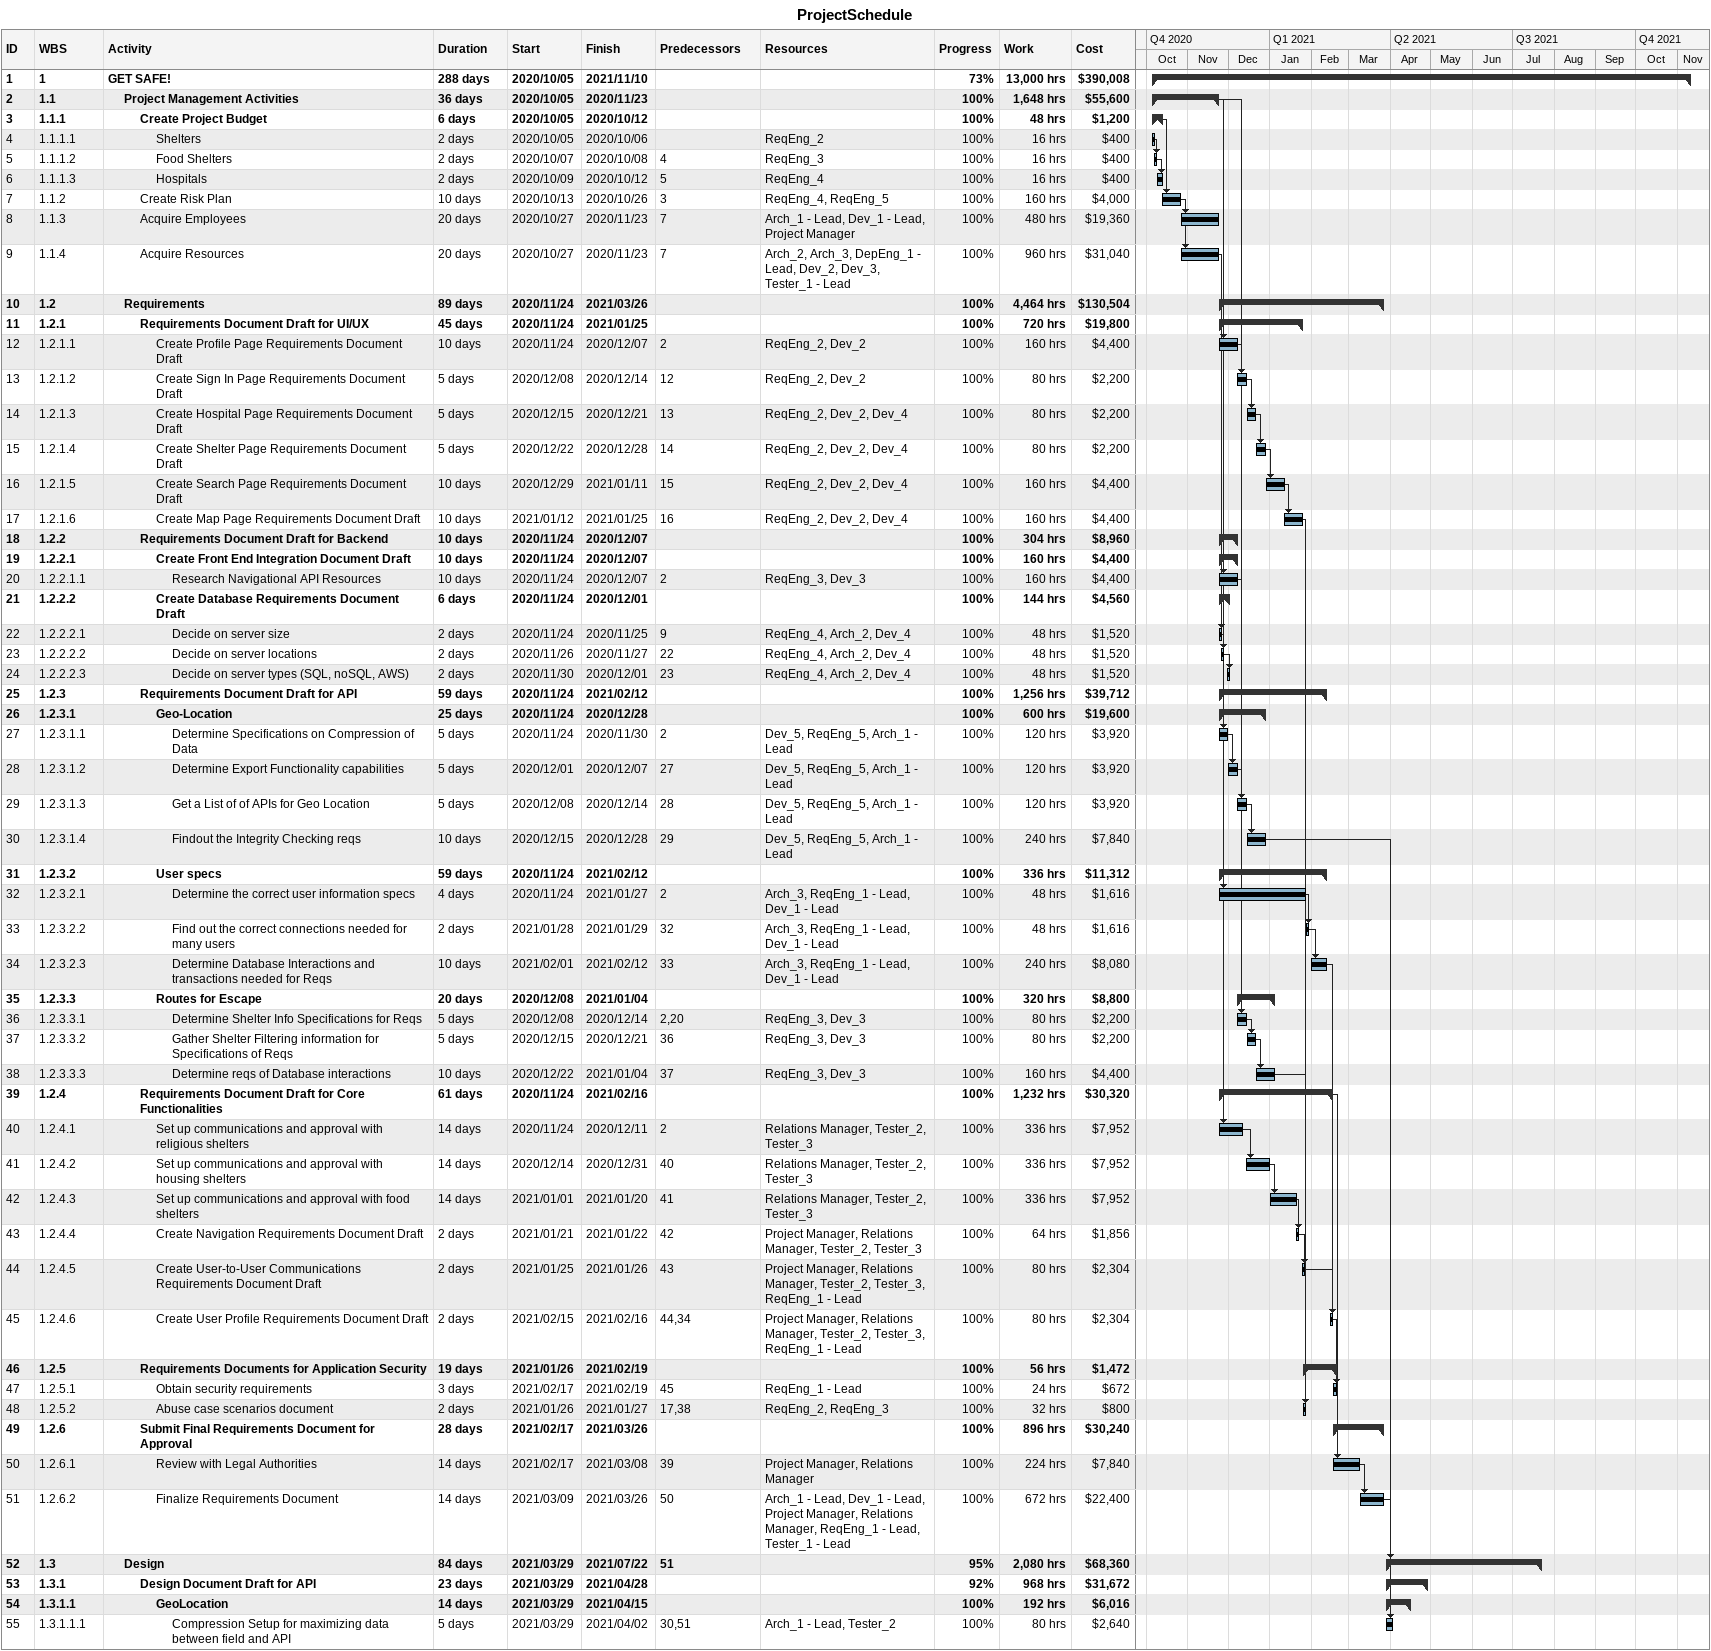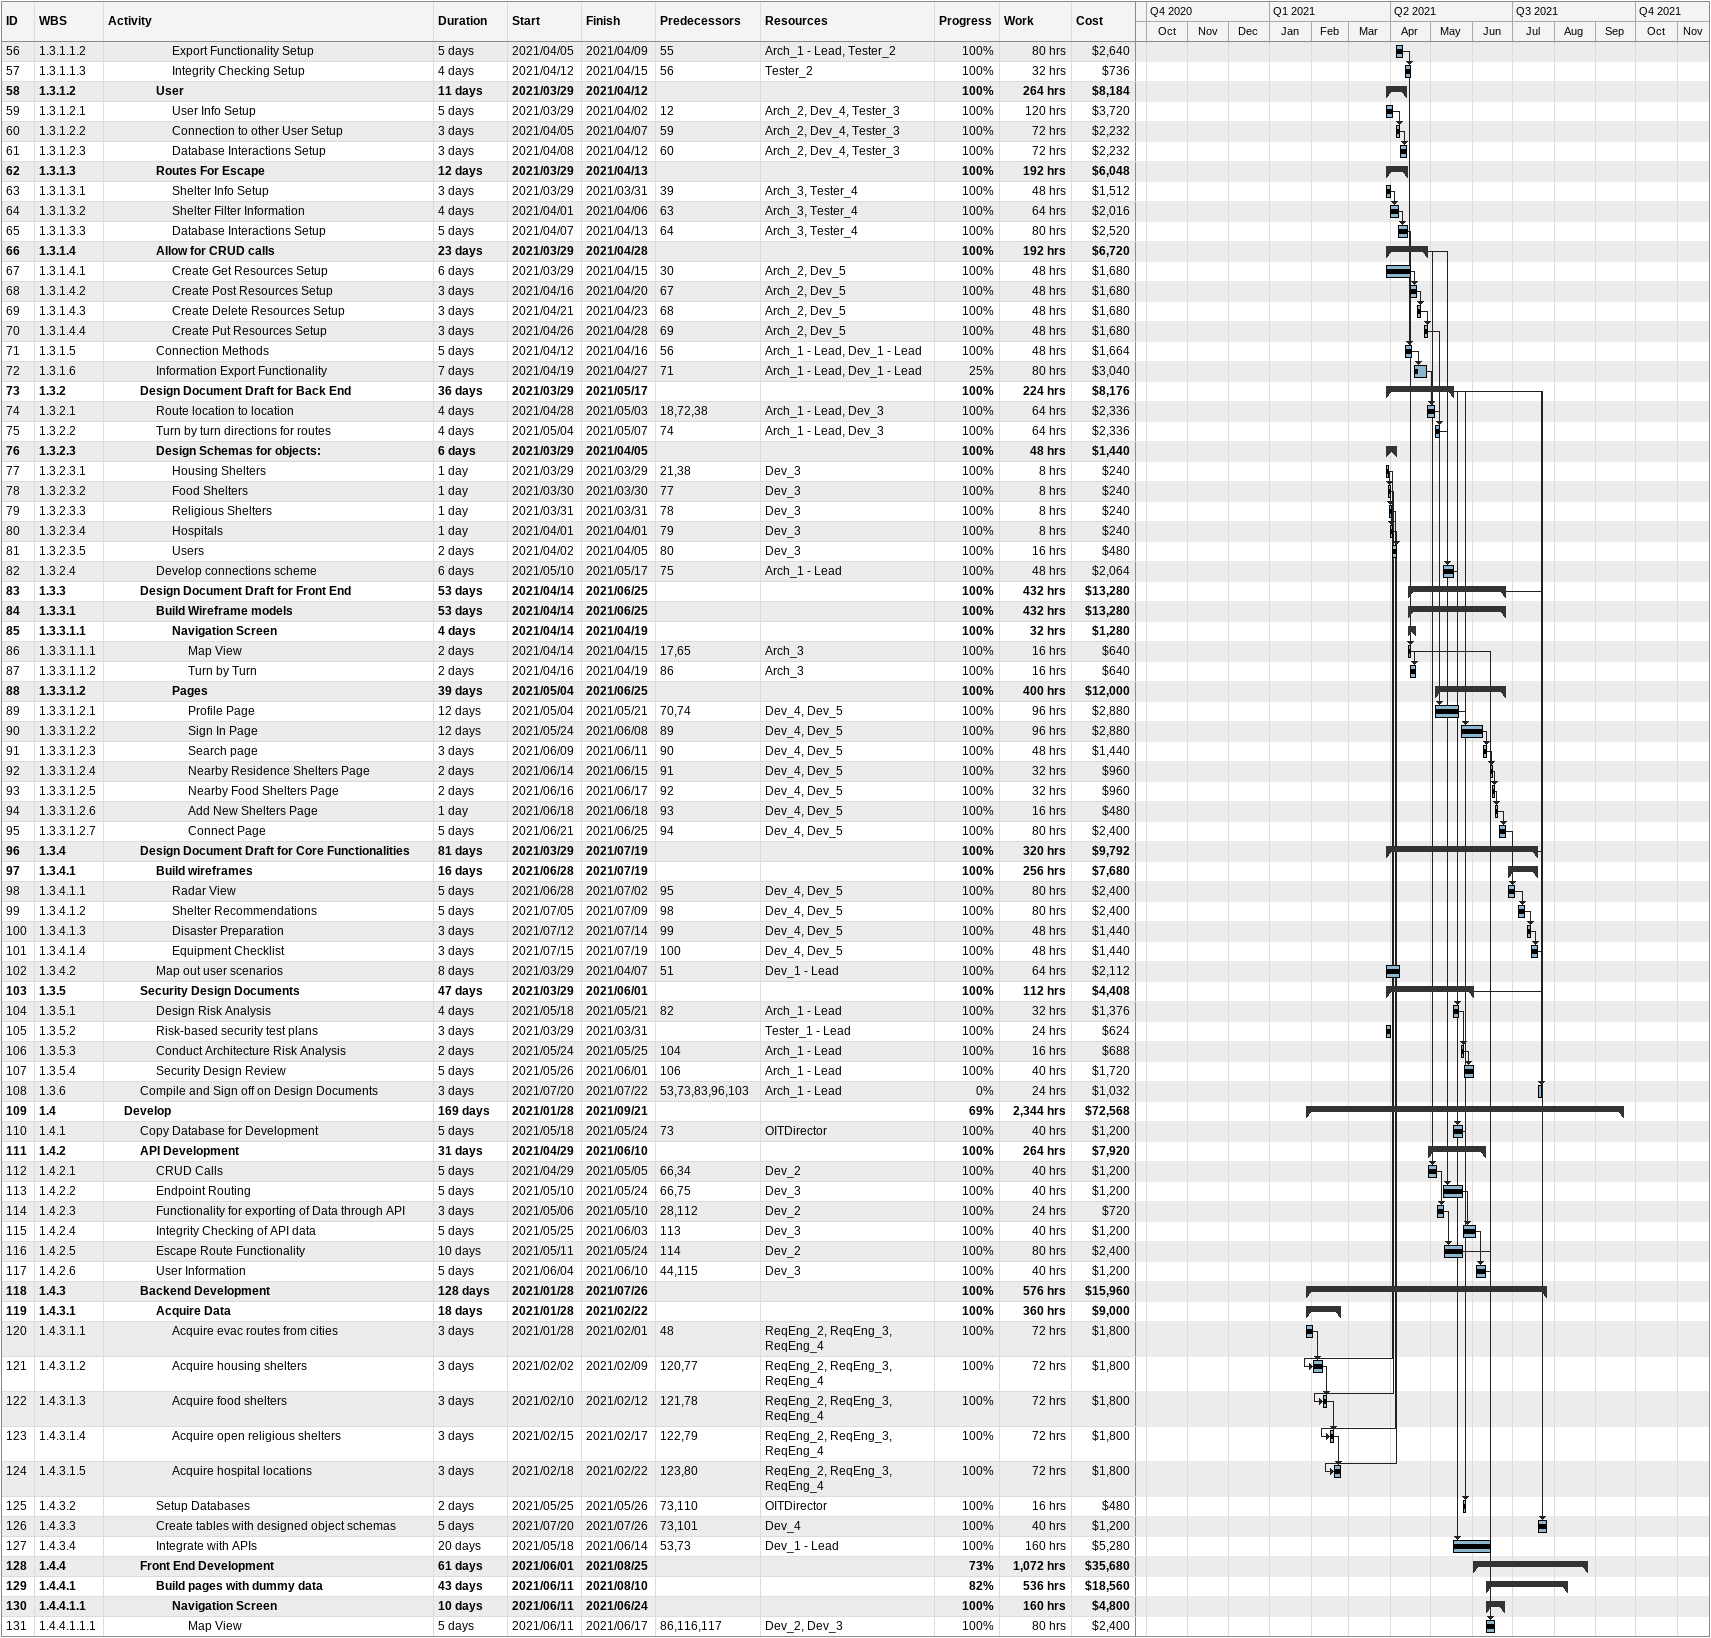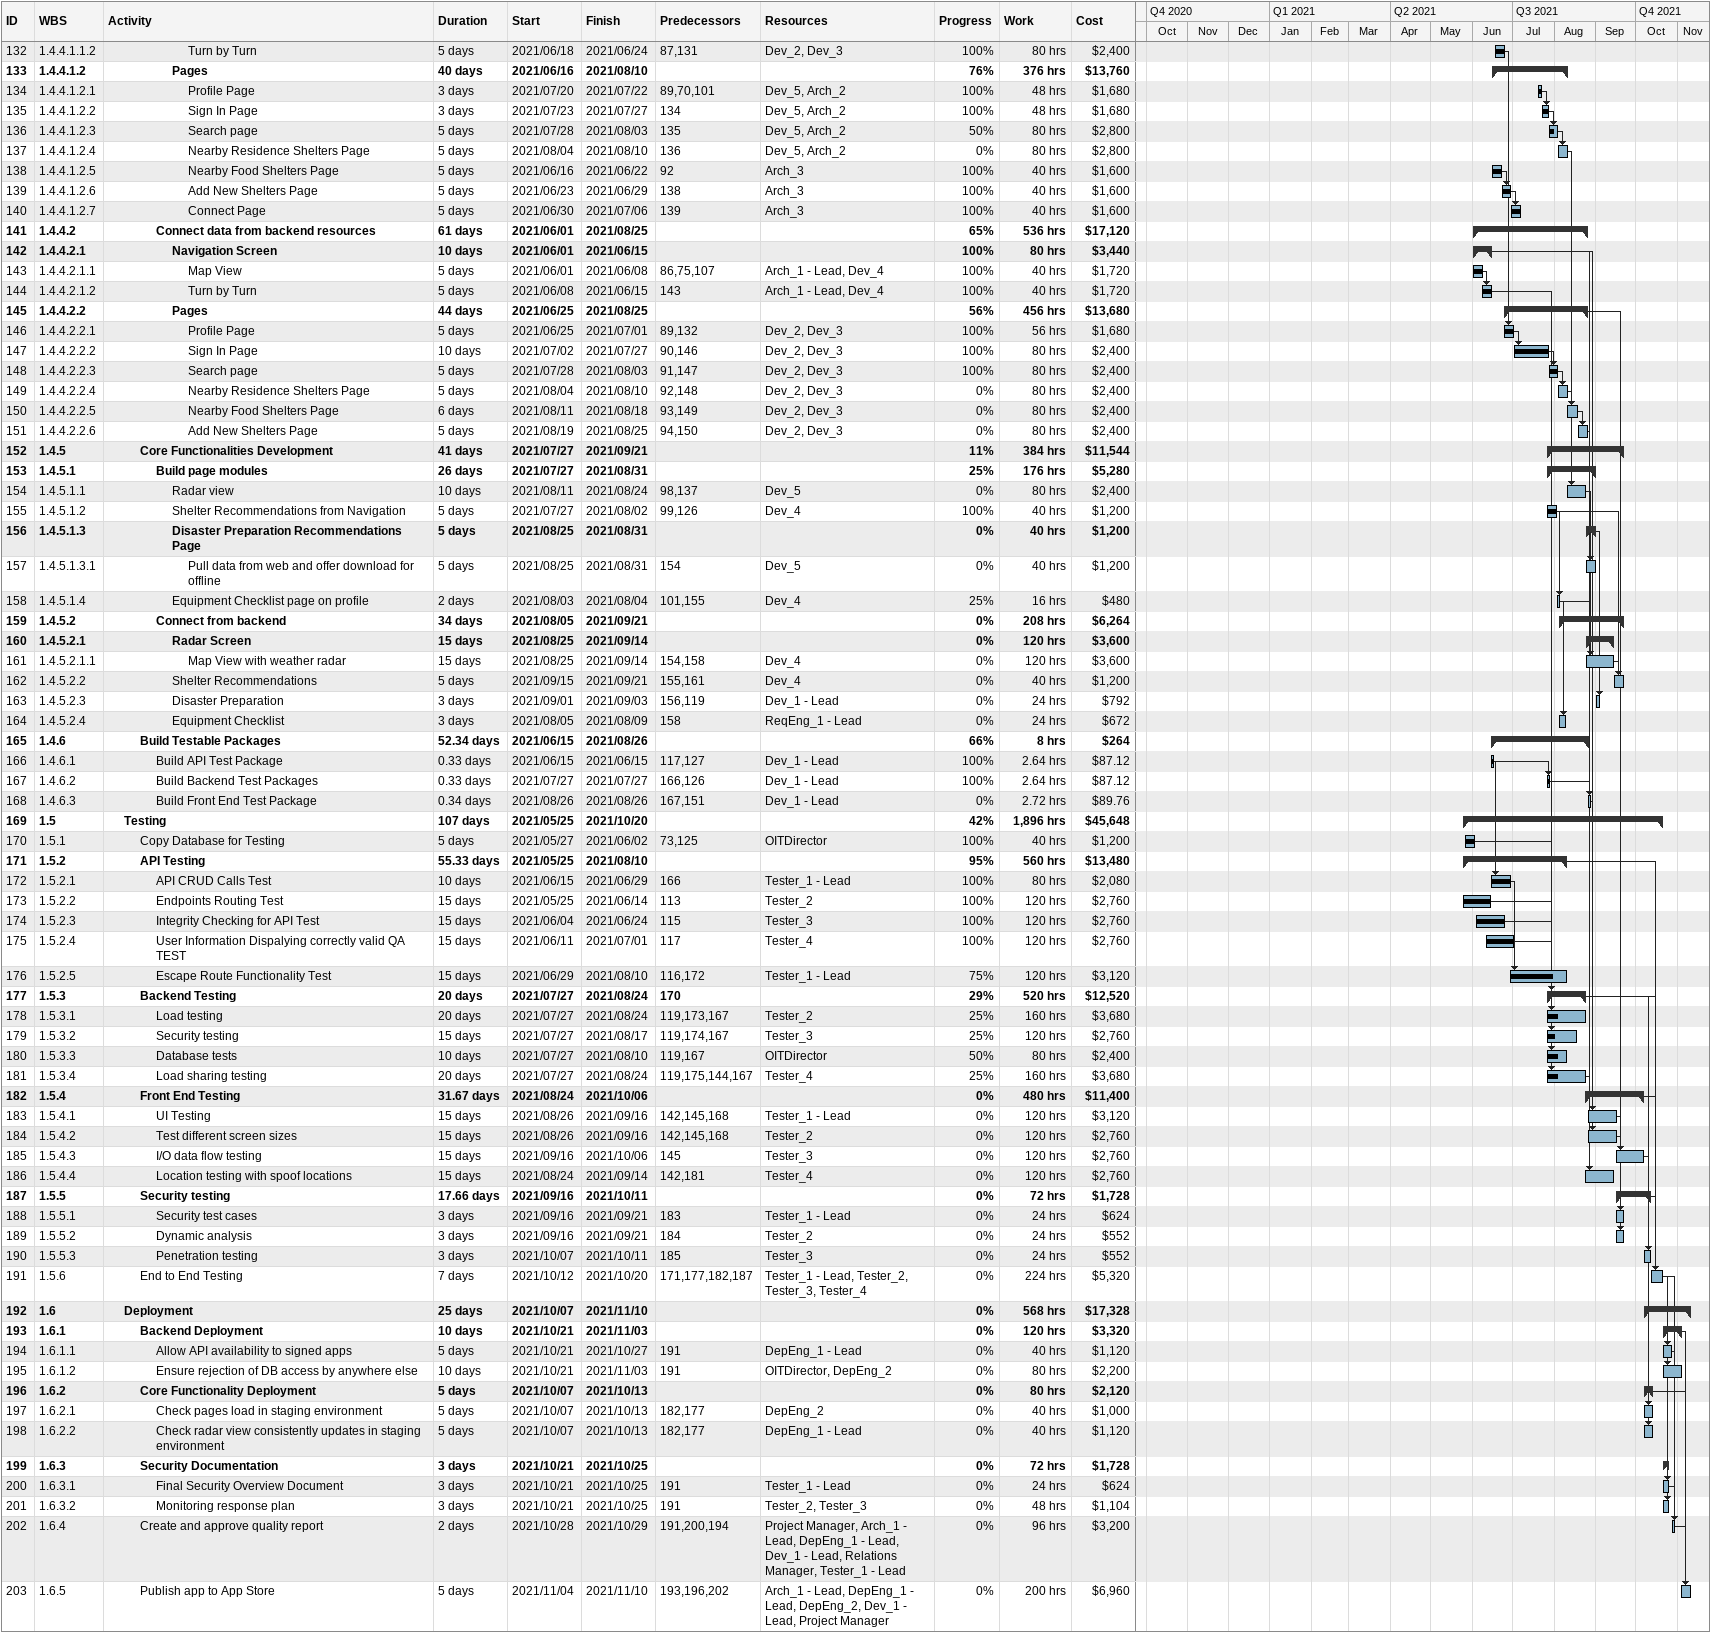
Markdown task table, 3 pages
ProjectSchedule

| ID | WBS | Task | Duration | Start | Finish | Predecessors | Resources | % complete | Work (h) | Cost ($) |
|---|---|---|---|---|---|---|---|---|---|---|
| 1 | 1 | **GET SAFE!** | 288d | 2020-10-05 | 2021-11-10 |  |  | 73 | 13000 | 390008 |
| 2 | 1.1 | **Project Management Activities** | 36d | 2020-10-05 | 2020-11-23 |  |  | 100 | 1648 | 55600 |
| 3 | 1.1.1 | **Create Project Budget** | 6d | 2020-10-05 | 2020-10-12 |  |  | 100 | 48 | 1200 |
| 4 | 1.1.1.1 | Shelters | 2d | 2020-10-05 | 2020-10-06 |  | ReqEng_2 | 100 | 16 | 400 |
| 5 | 1.1.1.2 | Food Shelters | 2d | 2020-10-07 | 2020-10-08 | 4 | ReqEng_3 | 100 | 16 | 400 |
| 6 | 1.1.1.3 | Hospitals | 2d | 2020-10-09 | 2020-10-12 | 5 | ReqEng_4 | 100 | 16 | 400 |
| 7 | 1.1.2 | Create Risk Plan | 10d | 2020-10-13 | 2020-10-26 | 3 | ReqEng_4, ReqEng_5 | 100 | 160 | 4000 |
| 8 | 1.1.3 | Acquire Employees | 20d | 2020-10-27 | 2020-11-23 | 7 | Arch_1 - Lead, Dev_1 - Lead, Project Manager | 100 | 480 | 19360 |
| 9 | 1.1.4 | Acquire Resources | 20d | 2020-10-27 | 2020-11-23 | 7 | Arch_2, Arch_3, DepEng_1 - Lead, Dev_2, Dev_3, Tester_1 - Lead | 100 | 960 | 31040 |
| 10 | 1.2 | **Requirements** | 89d | 2020-11-24 | 2021-03-26 |  |  | 100 | 4464 | 130504 |
| 11 | 1.2.1 | **Requirements Document Draft for UI/UX** | 45d | 2020-11-24 | 2021-01-25 |  |  | 100 | 720 | 19800 |
| 12 | 1.2.1.1 | Create Profile Page Requirements Document Draft | 10d | 2020-11-24 | 2020-12-07 | 2 | ReqEng_2, Dev_2 | 100 | 160 | 4400 |
| 13 | 1.2.1.2 | Create Sign In Page Requirements Document Draft | 5d | 2020-12-08 | 2020-12-14 | 12 | ReqEng_2, Dev_2 | 100 | 80 | 2200 |
| 14 | 1.2.1.3 | Create Hospital Page Requirements Document Draft | 5d | 2020-12-15 | 2020-12-21 | 13 | ReqEng_2, Dev_2, Dev_4 | 100 | 80 | 2200 |
| 15 | 1.2.1.4 | Create Shelter Page Requirements Document Draft | 5d | 2020-12-22 | 2020-12-28 | 14 | ReqEng_2, Dev_2, Dev_4 | 100 | 80 | 2200 |
| 16 | 1.2.1.5 | Create Search Page Requirements Document Draft | 10d | 2020-12-29 | 2021-01-11 | 15 | ReqEng_2, Dev_2, Dev_4 | 100 | 160 | 4400 |
| 17 | 1.2.1.6 | Create Map Page Requirements Document Draft | 10d | 2021-01-12 | 2021-01-25 | 16 | ReqEng_2, Dev_2, Dev_4 | 100 | 160 | 4400 |
| 18 | 1.2.2 | **Requirements Document Draft for Backend** | 10d | 2020-11-24 | 2020-12-07 |  |  | 100 | 304 | 8960 |
| 19 | 1.2.2.1 | **Create Front End Integration Document Draft** | 10d | 2020-11-24 | 2020-12-07 |  |  | 100 | 160 | 4400 |
| 20 | 1.2.2.1.1 | Research Navigational API Resources | 10d | 2020-11-24 | 2020-12-07 | 2 | ReqEng_3, Dev_3 | 100 | 160 | 4400 |
| 21 | 1.2.2.2 | **Create Database Requirements Document Draft** | 6d | 2020-11-24 | 2020-12-01 |  |  | 100 | 144 | 4560 |
| 22 | 1.2.2.2.1 | Decide on server size | 2d | 2020-11-24 | 2020-11-25 | 9 | ReqEng_4, Arch_2, Dev_4 | 100 | 48 | 1520 |
| 23 | 1.2.2.2.2 | Decide on server locations | 2d | 2020-11-26 | 2020-11-27 | 22 | ReqEng_4, Arch_2, Dev_4 | 100 | 48 | 1520 |
| 24 | 1.2.2.2.3 | Decide on server types (SQL, noSQL, AWS) | 2d | 2020-11-30 | 2020-12-01 | 23 | ReqEng_4, Arch_2, Dev_4 | 100 | 48 | 1520 |
| 25 | 1.2.3 | **Requirements Document Draft for API** | 59d | 2020-11-24 | 2021-02-12 |  |  | 100 | 1256 | 39712 |
| 26 | 1.2.3.1 | **Geo-Location** | 25d | 2020-11-24 | 2020-12-28 |  |  | 100 | 600 | 19600 |
| 27 | 1.2.3.1.1 | Determine Specifications on Compression of Data | 5d | 2020-11-24 | 2020-11-30 | 2 | Dev_5, ReqEng_5, Arch_1 - Lead | 100 | 120 | 3920 |
| 28 | 1.2.3.1.2 | Determine Export Functionality capabilities | 5d | 2020-12-01 | 2020-12-07 | 27 | Dev_5, ReqEng_5, Arch_1 - Lead | 100 | 120 | 3920 |
| 29 | 1.2.3.1.3 | Get a List of of APIs for Geo Location | 5d | 2020-12-08 | 2020-12-14 | 28 | Dev_5, ReqEng_5, Arch_1 - Lead | 100 | 120 | 3920 |
| 30 | 1.2.3.1.4 | Findout the Integrity Checking reqs | 10d | 2020-12-15 | 2020-12-28 | 29 | Dev_5, ReqEng_5, Arch_1 - Lead | 100 | 240 | 7840 |
| 31 | 1.2.3.2 | **User specs** | 59d | 2020-11-24 | 2021-02-12 |  |  | 100 | 336 | 11312 |
| 32 | 1.2.3.2.1 | Determine the correct user information specs | 4d | 2020-11-24 | 2021-01-27 | 2 | Arch_3, ReqEng_1 - Lead, Dev_1 - Lead | 100 | 48 | 1616 |
| 33 | 1.2.3.2.2 | Find out the correct connections needed for many users | 2d | 2021-01-28 | 2021-01-29 | 32 | Arch_3, ReqEng_1 - Lead, Dev_1 - Lead | 100 | 48 | 1616 |
| 34 | 1.2.3.2.3 | Determine Database Interactions and transactions needed for Reqs | 10d | 2021-02-01 | 2021-02-12 | 33 | Arch_3, ReqEng_1 - Lead, Dev_1 - Lead | 100 | 240 | 8080 |
| 35 | 1.2.3.3 | **Routes for Escape** | 20d | 2020-12-08 | 2021-01-04 |  |  | 100 | 320 | 8800 |
| 36 | 1.2.3.3.1 | Determine Shelter Info Specifications for Reqs | 5d | 2020-12-08 | 2020-12-14 | 2, 20 | ReqEng_3, Dev_3 | 100 | 80 | 2200 |
| 37 | 1.2.3.3.2 | Gather Shelter Filtering information for Specifications of Reqs | 5d | 2020-12-15 | 2020-12-21 | 36 | ReqEng_3, Dev_3 | 100 | 80 | 2200 |
| 38 | 1.2.3.3.3 | Determine reqs of Database interactions | 10d | 2020-12-22 | 2021-01-04 | 37 | ReqEng_3, Dev_3 | 100 | 160 | 4400 |
| 39 | 1.2.4 | **Requirements Document Draft for Core Functionalities** | 61d | 2020-11-24 | 2021-02-16 |  |  | 100 | 1232 | 30320 |
| 40 | 1.2.4.1 | Set up communications and approval with religious shelters | 14d | 2020-11-24 | 2020-12-11 | 2 | Relations Manager, Tester_2, Tester_3 | 100 | 336 | 7952 |
| 41 | 1.2.4.2 | Set up communications and approval with housing shelters | 14d | 2020-12-14 | 2020-12-31 | 40 | Relations Manager, Tester_2, Tester_3 | 100 | 336 | 7952 |
| 42 | 1.2.4.3 | Set up communications and approval with food shelters | 14d | 2021-01-01 | 2021-01-20 | 41 | Relations Manager, Tester_2, Tester_3 | 100 | 336 | 7952 |
| 43 | 1.2.4.4 | Create Navigation Requirements Document Draft | 2d | 2021-01-21 | 2021-01-22 | 42 | Project Manager, Relations Manager, Tester_2, Tester_3 | 100 | 64 | 1856 |
| 44 | 1.2.4.5 | Create User-to-User Communications Requirements Document Draft | 2d | 2021-01-25 | 2021-01-26 | 43 | Project Manager, Relations Manager, Tester_2, Tester_3, ReqEng_1 - Lead | 100 | 80 | 2304 |
| 45 | 1.2.4.6 | Create User Profile Requirements Document Draft | 2d | 2021-02-15 | 2021-02-16 | 44, 34 | Project Manager, Relations Manager, Tester_2, Tester_3, ReqEng_1 - Lead | 100 | 80 | 2304 |
| 46 | 1.2.5 | **Requirements Documents for Application Security** | 19d | 2021-01-26 | 2021-02-19 |  |  | 100 | 56 | 1472 |
| 47 | 1.2.5.1 | Obtain security requirements | 3d | 2021-02-17 | 2021-02-19 | 45 | ReqEng_1 - Lead | 100 | 24 | 672 |
| 48 | 1.2.5.2 | Abuse case scenarios document | 2d | 2021-01-26 | 2021-01-27 | 17, 38 | ReqEng_2, ReqEng_3 | 100 | 32 | 800 |
| 49 | 1.2.6 | **Submit Final Requirements Document for Approval** | 28d | 2021-02-17 | 2021-03-26 |  |  | 100 | 896 | 30240 |
| 50 | 1.2.6.1 | Review with Legal Authorities | 14d | 2021-02-17 | 2021-03-08 | 39 | Project Manager, Relations Manager | 100 | 224 | 7840 |
| 51 | 1.2.6.2 | Finalize Requirements Document | 14d | 2021-03-09 | 2021-03-26 | 50 | Arch_1 - Lead, Dev_1 - Lead, Project Manager, Relations Manager, ReqEng_1 - Lead, Tester_1 - Lead | 100 | 672 | 22400 |
| 52 | 1.3 | **Design** | 84d | 2021-03-29 | 2021-07-22 | 51 |  | 95 | 2080 | 68360 |
| 53 | 1.3.1 | **Design Document Draft for API** | 23d | 2021-03-29 | 2021-04-28 |  |  | 92 | 968 | 31672 |
| 54 | 1.3.1.1 | **GeoLocation** | 14d | 2021-03-29 | 2021-04-15 |  |  | 100 | 192 | 6016 |
| 55 | 1.3.1.1.1 | Compression Setup for maximizing data between field and API | 5d | 2021-03-29 | 2021-04-02 | 30, 51 | Arch_1 - Lead, Tester_2 | 100 | 80 | 2640 |
| 56 | 1.3.1.1.2 | Export Functionality Setup | 5d | 2021-04-05 | 2021-04-09 | 55 | Arch_1 - Lead, Tester_2 | 100 | 80 | 2640 |
| 57 | 1.3.1.1.3 | Integrity Checking Setup | 4d | 2021-04-12 | 2021-04-15 | 56 | Tester_2 | 100 | 32 | 736 |
| 58 | 1.3.1.2 | **User** | 11d | 2021-03-29 | 2021-04-12 |  |  | 100 | 264 | 8184 |
| 59 | 1.3.1.2.1 | User Info Setup | 5d | 2021-03-29 | 2021-04-02 | 12 | Arch_2, Dev_4, Tester_3 | 100 | 120 | 3720 |
| 60 | 1.3.1.2.2 | Connection to other User Setup | 3d | 2021-04-05 | 2021-04-07 | 59 | Arch_2, Dev_4, Tester_3 | 100 | 72 | 2232 |
| 61 | 1.3.1.2.3 | Database Interactions Setup | 3d | 2021-04-08 | 2021-04-12 | 60 | Arch_2, Dev_4, Tester_3 | 100 | 72 | 2232 |
| 62 | 1.3.1.3 | **Routes For Escape** | 12d | 2021-03-29 | 2021-04-13 |  |  | 100 | 192 | 6048 |
| 63 | 1.3.1.3.1 | Shelter Info Setup | 3d | 2021-03-29 | 2021-03-31 | 39 | Arch_3, Tester_4 | 100 | 48 | 1512 |
| 64 | 1.3.1.3.2 | Shelter Filter Information | 4d | 2021-04-01 | 2021-04-06 | 63 | Arch_3, Tester_4 | 100 | 64 | 2016 |
| 65 | 1.3.1.3.3 | Database Interactions Setup | 5d | 2021-04-07 | 2021-04-13 | 64 | Arch_3, Tester_4 | 100 | 80 | 2520 |
| 66 | 1.3.1.4 | **Allow for CRUD calls** | 23d | 2021-03-29 | 2021-04-28 |  |  | 100 | 192 | 6720 |
| 67 | 1.3.1.4.1 | Create Get Resources Setup | 6d | 2021-03-29 | 2021-04-15 | 30 | Arch_2, Dev_5 | 100 | 48 | 1680 |
| 68 | 1.3.1.4.2 | Create Post Resources Setup | 3d | 2021-04-16 | 2021-04-20 | 67 | Arch_2, Dev_5 | 100 | 48 | 1680 |
| 69 | 1.3.1.4.3 | Create Delete Resources Setup | 3d | 2021-04-21 | 2021-04-23 | 68 | Arch_2, Dev_5 | 100 | 48 | 1680 |
| 70 | 1.3.1.4.4 | Create Put Resources Setup | 3d | 2021-04-26 | 2021-04-28 | 69 | Arch_2, Dev_5 | 100 | 48 | 1680 |
| 71 | 1.3.1.5 | Connection Methods | 5d | 2021-04-12 | 2021-04-16 | 56 | Arch_1 - Lead, Dev_1 - Lead | 100 | 48 | 1664 |
| 72 | 1.3.1.6 | Information Export Functionality | 7d | 2021-04-19 | 2021-04-27 | 71 | Arch_1 - Lead, Dev_1 - Lead | 25 | 80 | 3040 |
| 73 | 1.3.2 | **Design Document Draft for Back End** | 36d | 2021-03-29 | 2021-05-17 |  |  | 100 | 224 | 8176 |
| 74 | 1.3.2.1 | Route location to location | 4d | 2021-04-28 | 2021-05-03 | 18, 72, 38 | Arch_1 - Lead, Dev_3 | 100 | 64 | 2336 |
| 75 | 1.3.2.2 | Turn by turn directions for routes | 4d | 2021-05-04 | 2021-05-07 | 74 | Arch_1 - Lead, Dev_3 | 100 | 64 | 2336 |
| 76 | 1.3.2.3 | **Design Schemas for objects:** | 6d | 2021-03-29 | 2021-04-05 |  |  | 100 | 48 | 1440 |
| 77 | 1.3.2.3.1 | Housing Shelters | 1d | 2021-03-29 | 2021-03-29 | 21, 38 | Dev_3 | 100 | 8 | 240 |
| 78 | 1.3.2.3.2 | Food Shelters | 1d | 2021-03-30 | 2021-03-30 | 77 | Dev_3 | 100 | 8 | 240 |
| 79 | 1.3.2.3.3 | Religious Shelters | 1d | 2021-03-31 | 2021-03-31 | 78 | Dev_3 | 100 | 8 | 240 |
| 80 | 1.3.2.3.4 | Hospitals | 1d | 2021-04-01 | 2021-04-01 | 79 | Dev_3 | 100 | 8 | 240 |
| 81 | 1.3.2.3.5 | Users | 2d | 2021-04-02 | 2021-04-05 | 80 | Dev_3 | 100 | 16 | 480 |
| 82 | 1.3.2.4 | Develop connections scheme | 6d | 2021-05-10 | 2021-05-17 | 75 | Arch_1 - Lead | 100 | 48 | 2064 |
| 83 | 1.3.3 | **Design Document Draft for Front End** | 53d | 2021-04-14 | 2021-06-25 |  |  | 100 | 432 | 13280 |
| 84 | 1.3.3.1 | **Build Wireframe models** | 53d | 2021-04-14 | 2021-06-25 |  |  | 100 | 432 | 13280 |
| 85 | 1.3.3.1.1 | **Navigation Screen** | 4d | 2021-04-14 | 2021-04-19 |  |  | 100 | 32 | 1280 |
| 86 | 1.3.3.1.1.1 | Map View | 2d | 2021-04-14 | 2021-04-15 | 17, 65 | Arch_3 | 100 | 16 | 640 |
| 87 | 1.3.3.1.1.2 | Turn by Turn | 2d | 2021-04-16 | 2021-04-19 | 86 | Arch_3 | 100 | 16 | 640 |
| 88 | 1.3.3.1.2 | **Pages** | 39d | 2021-05-04 | 2021-06-25 |  |  | 100 | 400 | 12000 |
| 89 | 1.3.3.1.2.1 | Profile Page | 12d | 2021-05-04 | 2021-05-21 | 70, 74 | Dev_4, Dev_5 | 100 | 96 | 2880 |
| 90 | 1.3.3.1.2.2 | Sign In Page | 12d | 2021-05-24 | 2021-06-08 | 89 | Dev_4, Dev_5 | 100 | 96 | 2880 |
| 91 | 1.3.3.1.2.3 | Search page | 3d | 2021-06-09 | 2021-06-11 | 90 | Dev_4, Dev_5 | 100 | 48 | 1440 |
| 92 | 1.3.3.1.2.4 | Nearby Residence Shelters Page | 2d | 2021-06-14 | 2021-06-15 | 91 | Dev_4, Dev_5 | 100 | 32 | 960 |
| 93 | 1.3.3.1.2.5 | Nearby Food Shelters Page | 2d | 2021-06-16 | 2021-06-17 | 92 | Dev_4, Dev_5 | 100 | 32 | 960 |
| 94 | 1.3.3.1.2.6 | Add New Shelters Page | 1d | 2021-06-18 | 2021-06-18 | 93 | Dev_4, Dev_5 | 100 | 16 | 480 |
| 95 | 1.3.3.1.2.7 | Connect Page | 5d | 2021-06-21 | 2021-06-25 | 94 | Dev_4, Dev_5 | 100 | 80 | 2400 |
| 96 | 1.3.4 | **Design Document Draft for Core Functionalities** | 81d | 2021-03-29 | 2021-07-19 |  |  | 100 | 320 | 9792 |
| 97 | 1.3.4.1 | **Build wireframes** | 16d | 2021-06-28 | 2021-07-19 |  |  | 100 | 256 | 7680 |
| 98 | 1.3.4.1.1 | Radar View | 5d | 2021-06-28 | 2021-07-02 | 95 | Dev_4, Dev_5 | 100 | 80 | 2400 |
| 99 | 1.3.4.1.2 | Shelter Recommendations | 5d | 2021-07-05 | 2021-07-09 | 98 | Dev_4, Dev_5 | 100 | 80 | 2400 |
| 100 | 1.3.4.1.3 | Disaster Preparation | 3d | 2021-07-12 | 2021-07-14 | 99 | Dev_4, Dev_5 | 100 | 48 | 1440 |
| 101 | 1.3.4.1.4 | Equipment Checklist | 3d | 2021-07-15 | 2021-07-19 | 100 | Dev_4, Dev_5 | 100 | 48 | 1440 |
| 102 | 1.3.4.2 | Map out user scenarios | 8d | 2021-03-29 | 2021-04-07 | 51 | Dev_1 - Lead | 100 | 64 | 2112 |
| 103 | 1.3.5 | **Security Design Documents** | 47d | 2021-03-29 | 2021-06-01 |  |  | 100 | 112 | 4408 |
| 104 | 1.3.5.1 | Design Risk Analysis | 4d | 2021-05-18 | 2021-05-21 | 82 | Arch_1 - Lead | 100 | 32 | 1376 |
| 105 | 1.3.5.2 | Risk-based security test plans | 3d | 2021-03-29 | 2021-03-31 |  | Tester_1 - Lead | 100 | 24 | 624 |
| 106 | 1.3.5.3 | Conduct Architecture Risk Analysis | 2d | 2021-05-24 | 2021-05-25 | 104 | Arch_1 - Lead | 100 | 16 | 688 |
| 107 | 1.3.5.4 | Security Design Review | 5d | 2021-05-26 | 2021-06-01 | 106 | Arch_1 - Lead | 100 | 40 | 1720 |
| 108 | 1.3.6 | Compile and Sign off on Design Documents | 3d | 2021-07-20 | 2021-07-22 | 53, 73, 83, 96, 103 | Arch_1 - Lead | 0 | 24 | 1032 |
| 109 | 1.4 | **Develop** | 169d | 2021-01-28 | 2021-09-21 |  |  | 69 | 2344 | 72568 |
| 110 | 1.4.1 | Copy Database for Development | 5d | 2021-05-18 | 2021-05-24 | 73 | OITDirector | 100 | 40 | 1200 |
| 111 | 1.4.2 | **API Development** | 31d | 2021-04-29 | 2021-06-10 |  |  | 100 | 264 | 7920 |
| 112 | 1.4.2.1 | CRUD Calls | 5d | 2021-04-29 | 2021-05-05 | 66, 34 | Dev_2 | 100 | 40 | 1200 |
| 113 | 1.4.2.2 | Endpoint Routing | 5d | 2021-05-10 | 2021-05-24 | 66, 75 | Dev_3 | 100 | 40 | 1200 |
| 114 | 1.4.2.3 | Functionality for exporting of Data through API | 3d | 2021-05-06 | 2021-05-10 | 28, 112 | Dev_2 | 100 | 24 | 720 |
| 115 | 1.4.2.4 | Integrity Checking of API data | 5d | 2021-05-25 | 2021-06-03 | 113 | Dev_3 | 100 | 40 | 1200 |
| 116 | 1.4.2.5 | Escape Route Functionality | 10d | 2021-05-11 | 2021-05-24 | 114 | Dev_2 | 100 | 80 | 2400 |
| 117 | 1.4.2.6 | User Information | 5d | 2021-06-04 | 2021-06-10 | 44, 115 | Dev_3 | 100 | 40 | 1200 |
| 118 | 1.4.3 | **Backend Development** | 128d | 2021-01-28 | 2021-07-26 |  |  | 100 | 576 | 15960 |
| 119 | 1.4.3.1 | **Acquire Data** | 18d | 2021-01-28 | 2021-02-22 |  |  | 100 | 360 | 9000 |
| 120 | 1.4.3.1.1 | Acquire evac routes from cities | 3d | 2021-01-28 | 2021-02-01 | 48 | ReqEng_2, ReqEng_3, ReqEng_4 | 100 | 72 | 1800 |
| 121 | 1.4.3.1.2 | Acquire housing shelters | 3d | 2021-02-02 | 2021-02-09 | 120, 77 | ReqEng_2, ReqEng_3, ReqEng_4 | 100 | 72 | 1800 |
| 122 | 1.4.3.1.3 | Acquire food shelters | 3d | 2021-02-10 | 2021-02-12 | 121, 78 | ReqEng_2, ReqEng_3, ReqEng_4 | 100 | 72 | 1800 |
| 123 | 1.4.3.1.4 | Acquire open religious shelters | 3d | 2021-02-15 | 2021-02-17 | 122, 79 | ReqEng_2, ReqEng_3, ReqEng_4 | 100 | 72 | 1800 |
| 124 | 1.4.3.1.5 | Acquire hospital locations | 3d | 2021-02-18 | 2021-02-22 | 123, 80 | ReqEng_2, ReqEng_3, ReqEng_4 | 100 | 72 | 1800 |
| 125 | 1.4.3.2 | Setup Databases | 2d | 2021-05-25 | 2021-05-26 | 73, 110 | OITDirector | 100 | 16 | 480 |
| 126 | 1.4.3.3 | Create tables with designed object schemas | 5d | 2021-07-20 | 2021-07-26 | 73, 101 | Dev_4 | 100 | 40 | 1200 |
| 127 | 1.4.3.4 | Integrate with APIs | 20d | 2021-05-18 | 2021-06-14 | 53, 73 | Dev_1 - Lead | 100 | 160 | 5280 |
| 128 | 1.4.4 | **Front End Development** | 61d | 2021-06-01 | 2021-08-25 |  |  | 73 | 1072 | 35680 |
| 129 | 1.4.4.1 | **Build pages with dummy data** | 43d | 2021-06-11 | 2021-08-10 |  |  | 82 | 536 | 18560 |
| 130 | 1.4.4.1.1 | **Navigation Screen** | 10d | 2021-06-11 | 2021-06-24 |  |  | 100 | 160 | 4800 |
| 131 | 1.4.4.1.1.1 | Map View | 5d | 2021-06-11 | 2021-06-17 | 86, 116, 117 | Dev_2, Dev_3 | 100 | 80 | 2400 |
| 132 | 1.4.4.1.1.2 | Turn by Turn | 5d | 2021-06-18 | 2021-06-24 | 87, 131 | Dev_2, Dev_3 | 100 | 80 | 2400 |
| 133 | 1.4.4.1.2 | **Pages** | 40d | 2021-06-16 | 2021-08-10 |  |  | 76 | 376 | 13760 |
| 134 | 1.4.4.1.2.1 | Profile Page | 3d | 2021-07-20 | 2021-07-22 | 89, 70, 101 | Dev_5, Arch_2 | 100 | 48 | 1680 |
| 135 | 1.4.4.1.2.2 | Sign In Page | 3d | 2021-07-23 | 2021-07-27 | 134 | Dev_5, Arch_2 | 100 | 48 | 1680 |
| 136 | 1.4.4.1.2.3 | Search page | 5d | 2021-07-28 | 2021-08-03 | 135 | Dev_5, Arch_2 | 50 | 80 | 2800 |
| 137 | 1.4.4.1.2.4 | Nearby Residence Shelters Page | 5d | 2021-08-04 | 2021-08-10 | 136 | Dev_5, Arch_2 | 0 | 80 | 2800 |
| 138 | 1.4.4.1.2.5 | Nearby Food Shelters Page | 5d | 2021-06-16 | 2021-06-22 | 92 | Arch_3 | 100 | 40 | 1600 |
| 139 | 1.4.4.1.2.6 | Add New Shelters Page | 5d | 2021-06-23 | 2021-06-29 | 138 | Arch_3 | 100 | 40 | 1600 |
| 140 | 1.4.4.1.2.7 | Connect Page | 5d | 2021-06-30 | 2021-07-06 | 139 | Arch_3 | 100 | 40 | 1600 |
| 141 | 1.4.4.2 | **Connect data from backend resources** | 61d | 2021-06-01 | 2021-08-25 |  |  | 65 | 536 | 17120 |
| 142 | 1.4.4.2.1 | **Navigation Screen** | 10d | 2021-06-01 | 2021-06-15 |  |  | 100 | 80 | 3440 |
| 143 | 1.4.4.2.1.1 | Map View | 5d | 2021-06-01 | 2021-06-08 | 86, 75, 107 | Arch_1 - Lead, Dev_4 | 100 | 40 | 1720 |
| 144 | 1.4.4.2.1.2 | Turn by Turn | 5d | 2021-06-08 | 2021-06-15 | 143 | Arch_1 - Lead, Dev_4 | 100 | 40 | 1720 |
| 145 | 1.4.4.2.2 | **Pages** | 44d | 2021-06-25 | 2021-08-25 |  |  | 56 | 456 | 13680 |
| 146 | 1.4.4.2.2.1 | Profile Page | 5d | 2021-06-25 | 2021-07-01 | 89, 132 | Dev_2, Dev_3 | 100 | 56 | 1680 |
| 147 | 1.4.4.2.2.2 | Sign In Page | 10d | 2021-07-02 | 2021-07-27 | 90, 146 | Dev_2, Dev_3 | 100 | 80 | 2400 |
| 148 | 1.4.4.2.2.3 | Search page | 5d | 2021-07-28 | 2021-08-03 | 91, 147 | Dev_2, Dev_3 | 100 | 80 | 2400 |
| 149 | 1.4.4.2.2.4 | Nearby Residence Shelters Page | 5d | 2021-08-04 | 2021-08-10 | 92, 148 | Dev_2, Dev_3 | 0 | 80 | 2400 |
| 150 | 1.4.4.2.2.5 | Nearby Food Shelters Page | 6d | 2021-08-11 | 2021-08-18 | 93, 149 | Dev_2, Dev_3 | 0 | 80 | 2400 |
| 151 | 1.4.4.2.2.6 | Add New Shelters Page | 5d | 2021-08-19 | 2021-08-25 | 94, 150 | Dev_2, Dev_3 | 0 | 80 | 2400 |
| 152 | 1.4.5 | **Core Functionalities Development** | 41d | 2021-07-27 | 2021-09-21 |  |  | 11 | 384 | 11544 |
| 153 | 1.4.5.1 | **Build page modules** | 26d | 2021-07-27 | 2021-08-31 |  |  | 25 | 176 | 5280 |
| 154 | 1.4.5.1.1 | Radar view | 10d | 2021-08-11 | 2021-08-24 | 98, 137 | Dev_5 | 0 | 80 | 2400 |
| 155 | 1.4.5.1.2 | Shelter Recommendations from Navigation | 5d | 2021-07-27 | 2021-08-02 | 99, 126 | Dev_4 | 100 | 40 | 1200 |
| 156 | 1.4.5.1.3 | **Disaster Preparation Recommendations Page** | 5d | 2021-08-25 | 2021-08-31 |  |  | 0 | 40 | 1200 |
| 157 | 1.4.5.1.3.1 | Pull data from web and offer download for offline | 5d | 2021-08-25 | 2021-08-31 | 154 | Dev_5 | 0 | 40 | 1200 |
| 158 | 1.4.5.1.4 | Equipment Checklist page on profile | 2d | 2021-08-03 | 2021-08-04 | 101, 155 | Dev_4 | 25 | 16 | 480 |
| 159 | 1.4.5.2 | **Connect from backend** | 34d | 2021-08-05 | 2021-09-21 |  |  | 0 | 208 | 6264 |
| 160 | 1.4.5.2.1 | **Radar Screen** | 15d | 2021-08-25 | 2021-09-14 |  |  | 0 | 120 | 3600 |
| 161 | 1.4.5.2.1.1 | Map View with weather radar | 15d | 2021-08-25 | 2021-09-14 | 154, 158 | Dev_4 | 0 | 120 | 3600 |
| 162 | 1.4.5.2.2 | Shelter Recommendations | 5d | 2021-09-15 | 2021-09-21 | 155, 161 | Dev_4 | 0 | 40 | 1200 |
| 163 | 1.4.5.2.3 | Disaster Preparation | 3d | 2021-09-01 | 2021-09-03 | 156, 119 | Dev_1 - Lead | 0 | 24 | 792 |
| 164 | 1.4.5.2.4 | Equipment Checklist | 3d | 2021-08-05 | 2021-08-09 | 158 | ReqEng_1 - Lead | 0 | 24 | 672 |
| 165 | 1.4.6 | **Build Testable Packages** | 52.34d | 2021-06-15 | 2021-08-26 |  |  | 66 | 8 | 264 |
| 166 | 1.4.6.1 | Build API Test Package | 0.33d | 2021-06-15 | 2021-06-15 | 117, 127 | Dev_1 - Lead | 100 | 2.64 | 87.12 |
| 167 | 1.4.6.2 | Build Backend Test Packages | 0.33d | 2021-07-27 | 2021-07-27 | 166, 126 | Dev_1 - Lead | 100 | 2.64 | 87.12 |
| 168 | 1.4.6.3 | Build Front End Test Package | 0.34d | 2021-08-26 | 2021-08-26 | 167, 151 | Dev_1 - Lead | 0 | 2.72 | 89.76 |
| 169 | 1.5 | **Testing** | 107d | 2021-05-25 | 2021-10-20 |  |  | 42 | 1896 | 45648 |
| 170 | 1.5.1 | Copy Database for Testing | 5d | 2021-05-27 | 2021-06-02 | 73, 125 | OITDirector | 100 | 40 | 1200 |
| 171 | 1.5.2 | **API Testing** | 55.33d | 2021-05-25 | 2021-08-10 |  |  | 95 | 560 | 13480 |
| 172 | 1.5.2.1 | API CRUD Calls Test | 10d | 2021-06-15 | 2021-06-29 | 166 | Tester_1 - Lead | 100 | 80 | 2080 |
| 173 | 1.5.2.2 | Endpoints Routing Test | 15d | 2021-05-25 | 2021-06-14 | 113 | Tester_2 | 100 | 120 | 2760 |
| 174 | 1.5.2.3 | Integrity Checking for API Test | 15d | 2021-06-04 | 2021-06-24 | 115 | Tester_3 | 100 | 120 | 2760 |
| 175 | 1.5.2.4 | User Information Dispalying correctly valid QA TEST | 15d | 2021-06-11 | 2021-07-01 | 117 | Tester_4 | 100 | 120 | 2760 |
| 176 | 1.5.2.5 | Escape Route Functionality Test | 15d | 2021-06-29 | 2021-08-10 | 116, 172 | Tester_1 - Lead | 75 | 120 | 3120 |
| 177 | 1.5.3 | **Backend Testing** | 20d | 2021-07-27 | 2021-08-24 | 170 |  | 29 | 520 | 12520 |
| 178 | 1.5.3.1 | Load testing | 20d | 2021-07-27 | 2021-08-24 | 119, 173, 167 | Tester_2 | 25 | 160 | 3680 |
| 179 | 1.5.3.2 | Security testing | 15d | 2021-07-27 | 2021-08-17 | 119, 174, 167 | Tester_3 | 25 | 120 | 2760 |
| 180 | 1.5.3.3 | Database tests | 10d | 2021-07-27 | 2021-08-10 | 119, 167 | OITDirector | 50 | 80 | 2400 |
| 181 | 1.5.3.4 | Load sharing testing | 20d | 2021-07-27 | 2021-08-24 | 119, 175, 144, 167 | Tester_4 | 25 | 160 | 3680 |
| 182 | 1.5.4 | **Front End Testing** | 31.67d | 2021-08-24 | 2021-10-06 |  |  | 0 | 480 | 11400 |
| 183 | 1.5.4.1 | UI Testing | 15d | 2021-08-26 | 2021-09-16 | 142, 145, 168 | Tester_1 - Lead | 0 | 120 | 3120 |
| 184 | 1.5.4.2 | Test different screen sizes | 15d | 2021-08-26 | 2021-09-16 | 142, 145, 168 | Tester_2 | 0 | 120 | 2760 |
| 185 | 1.5.4.3 | I/O data flow testing | 15d | 2021-09-16 | 2021-10-06 | 145 | Tester_3 | 0 | 120 | 2760 |
| 186 | 1.5.4.4 | Location testing with spoof locations | 15d | 2021-08-24 | 2021-09-14 | 142, 181 | Tester_4 | 0 | 120 | 2760 |
| 187 | 1.5.5 | **Security testing** | 17.66d | 2021-09-16 | 2021-10-11 |  |  | 0 | 72 | 1728 |
| 188 | 1.5.5.1 | Security test cases | 3d | 2021-09-16 | 2021-09-21 | 183 | Tester_1 - Lead | 0 | 24 | 624 |
| 189 | 1.5.5.2 | Dynamic analysis | 3d | 2021-09-16 | 2021-09-21 | 184 | Tester_2 | 0 | 24 | 552 |
| 190 | 1.5.5.3 | Penetration testing | 3d | 2021-10-07 | 2021-10-11 | 185 | Tester_3 | 0 | 24 | 552 |
| 191 | 1.5.6 | End to End Testing | 7d | 2021-10-12 | 2021-10-20 | 171, 177, 182, 187 | Tester_1 - Lead, Tester_2, Tester_3, Tester_4 | 0 | 224 | 5320 |
| 192 | 1.6 | **Deployment** | 25d | 2021-10-07 | 2021-11-10 |  |  | 0 | 568 | 17328 |
| 193 | 1.6.1 | **Backend Deployment** | 10d | 2021-10-21 | 2021-11-03 |  |  | 0 | 120 | 3320 |
| 194 | 1.6.1.1 | Allow API availability to signed apps | 5d | 2021-10-21 | 2021-10-27 | 191 | DepEng_1 - Lead | 0 | 40 | 1120 |
| 195 | 1.6.1.2 | Ensure rejection of DB access by anywhere else | 10d | 2021-10-21 | 2021-11-03 | 191 | OITDirector, DepEng_2 | 0 | 80 | 2200 |
| 196 | 1.6.2 | **Core Functionality Deployment** | 5d | 2021-10-07 | 2021-10-13 |  |  | 0 | 80 | 2120 |
| 197 | 1.6.2.1 | Check pages load in staging environment | 5d | 2021-10-07 | 2021-10-13 | 182, 177 | DepEng_2 | 0 | 40 | 1000 |
| 198 | 1.6.2.2 | Check radar view consistently updates in staging environment | 5d | 2021-10-07 | 2021-10-13 | 182, 177 | DepEng_1 - Lead | 0 | 40 | 1120 |
| 199 | 1.6.3 | **Security Documentation** | 3d | 2021-10-21 | 2021-10-25 |  |  | 0 | 72 | 1728 |
| 200 | 1.6.3.1 | Final Security Overview Document | 3d | 2021-10-21 | 2021-10-25 | 191 | Tester_1 - Lead | 0 | 24 | 624 |
| 201 | 1.6.3.2 | Monitoring response plan | 3d | 2021-10-21 | 2021-10-25 | 191 | Tester_2, Tester_3 | 0 | 48 | 1104 |
| 202 | 1.6.4 | Create and approve quality report | 2d | 2021-10-28 | 2021-10-29 | 191, 200, 194 | Project Manager, Arch_1 - Lead, DepEng_1 - Lead, Dev_1 - Lead, Relations Manager, Tester_1 - Lead | 0 | 96 | 3200 |
| 203 | 1.6.5 | Publish app to App Store | 5d | 2021-11-04 | 2021-11-10 | 193, 196, 202 | Arch_1 - Lead, DepEng_1 - Lead, DepEng_2, Dev_1 - Lead, Project Manager | 0 | 200 | 6960 |
